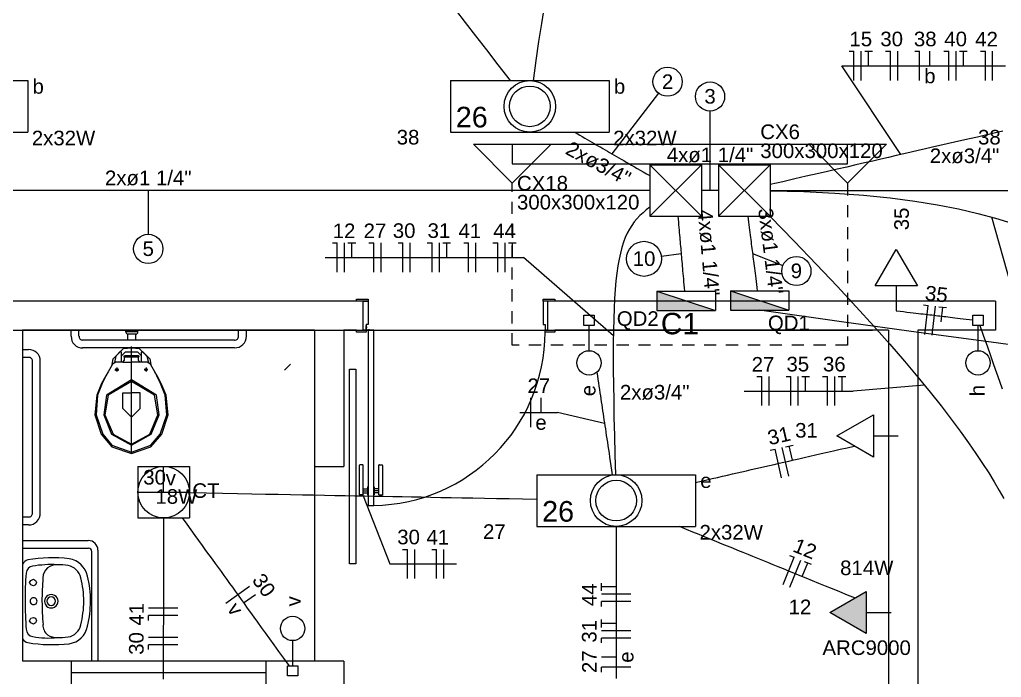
# Model space of a CAD drawing. Header units: millimetres. Extents: x -182 to 147, y -1396 to 58.
# Drawn here: x -140.09 to -130, y 35.16 to 41.92 of the extents above; entities that cross this region are included whole.
import ezdxf

# ---------------------------------------------------------------- set-up
doc = ezdxf.new("R2010")
doc.units = ezdxf.units.MM
doc.header["$LTSCALE"] = 10
doc.header["$MEASUREMENT"] = 0
doc.linetypes.add('Dashed2', pattern=[0.375, 0.25, -0.125])
doc.linetypes.add('DOT2', pattern=[3.175, 0, -3.175])
for name, color, linetype in [('Arquitetura', 8, 'Continuous'), ('DI-Cortes', 1, 'DOT2'), ('EL-Condutos', 4, 'Continuous'), ('EL-Fios (Fase 1)', 7, 'Continuous'), ('EL-Fios (Fase 2)', 7, 'Continuous'), ('EL-Fios (Fase 3)', 7, 'Continuous'), ('EL-Fios (Neutro)', 170, 'Continuous'), ('EL-Fios (Retorno)', 10, 'Continuous'), ('EL-Fios (Terra)', 90, 'Continuous'), ('EL-Textos conduto', 7, 'Continuous'), ('EL-Textos fios', 7, 'Continuous'), ('P-SIMBOL', 170, 'Continuous'), ('Textos', 7, 'Continuous')]:
    doc.layers.add(name, color=color, linetype=linetype)
doc.styles.add('Arial', font='arial.ttf')

msp = doc.modelspace()

# ---------------------------------------------------------------- hatches: boundary and pattern name
at = {"layer": 'Arquitetura', "linetype": 'Continuous'}
h = msp.add_hatch(dxfattribs=at)
h.set_pattern_fill('ANSI31', color=256, style=0)
h.set_pattern_definition([(45, (-180.86528, 17.44875), (-0.08838835, 0.08838835), [])])
h.paths.add_polyline_path([(-137.289, 38.3399), (-137.289, 38.3439), (-137.289, 38.3479), (-137.29, 38.3519), (-137.292, 38.3559), (-137.293, 38.3589), (-137.295, 38.3629), (-137.297, 38.3659), (-137.299, 38.3689), (-137.302, 38.3719), (-137.305, 38.3749), (-137.308, 38.3779), (-137.312, 38.3799), (-137.315, 38.3809), (-137.318, 38.3829), (-137.322, 38.3839), (-137.326, 38.3849), (-137.33, 38.3859), (-137.334, 38.3859), (-137.338, 38.3859), (-137.342, 38.3849), (-137.346, 38.3839), (-137.35, 38.3829), (-137.354, 38.3809), (-137.357, 38.3799), (-137.36, 38.3779), (-137.363, 38.3749), (-137.366, 38.3719), (-137.369, 38.3689), (-137.372, 38.3659), (-137.374, 38.3629), (-137.376, 38.3589), (-137.377, 38.3559), (-137.379, 38.3519), (-137.379, 38.3479), (-137.38, 38.3439), (-137.38, 38.3399), (-137.38, 38.3399), (-137.38, 38.3359), (-137.379, 38.3319), (-137.379, 38.3279), (-137.377, 38.3249), (-137.376, 38.3209), (-137.374, 38.3169), (-137.372, 38.3139), (-137.369, 38.3109), (-137.366, 38.3079), (-137.363, 38.3049), (-137.36, 38.3029), (-137.357, 38.3009), (-137.354, 38.2989), (-137.35, 38.2969), (-137.346, 38.2959), (-137.342, 38.2949), (-137.338, 38.2949), (-137.334, 38.2949), (-137.33, 38.2949), (-137.326, 38.2949), (-137.322, 38.2959), (-137.318, 38.2969), (-137.315, 38.2989), (-137.312, 38.3009), (-137.308, 38.3029), (-137.305, 38.3049), (-137.302, 38.3079), (-137.299, 38.3109), (-137.297, 38.3139), (-137.295, 38.3169), (-137.293, 38.3209), (-137.292, 38.3249), (-137.29, 38.3279), (-137.289, 38.3319), (-137.289, 38.3359), (-137.289, 38.3399), (-137.289, 38.3399)])
at = {"layer": 'P-SIMBOL', "linetype": 'Continuous'}
for points in [[(-133.5443, 39.127), (-133.5443, 38.9273), (-132.9424, 38.9273)], [(-132.7883, 39.1307), (-132.7883, 38.9309), (-132.1865, 38.9309)], [(-131.3917, 36.0419), (-131.7668, 35.8254), (-131.3918, 35.6089)]]:
    msp.add_hatch(color=256, dxfattribs=at).paths.add_polyline_path(points)

# ---------------------------------------------------------------- linework, layer by layer
at = {"layer": 'Arquitetura', "linetype": 'Continuous'}
for p, q in [((-136.632, 39.0259), (-143.463, 39.0259)), ((-136.512, 39.0259), (-136.563, 39.0259)), ((-134.663, 39.0259), (-134.713, 39.0259)), ((-130.063, 39.0259), (-134.592, 39.0259)), ((-130.063, 39.0259), (-130.063, 38.7259)), ((-140.063, 38.7259), (-140.063, 35.3269)), ((-137.063, 38.7259), (-140.063, 38.7259)), ((-137.063, 38.7259), (-137.063, 37.3269)), ((-136.762, 38.7259), (-136.762, 37.3269)), ((-136.632, 38.7259), (-136.762, 38.7259)), ((-136.453, 38.7259), (-136.563, 38.7259)), ((-134.663, 38.7259), (-134.692, 38.7259)), ((-131.163, 38.7259), (-134.592, 38.7259)), ((-131.163, 38.7259), (-131.163, 31.7259)), ((-130.862, 38.7259), (-130.862, 27.5259)), ((-130.063, 38.7259), (-130.862, 38.7259)), ((-137.063, 37.3269), (-136.762, 37.3269)), ((-136.762, 35.3269), (-140.063, 35.3269)), ((-136.762, 35.3269), (-136.762, 31.7259)), ((-137.563, 35.2059), (-139.563, 35.2059))]:
    msp.add_line(p, q, dxfattribs=at)
at = {"layer": 'Arquitetura'}
for p, q in [((-136.529, 38.7589), (-136.529, 38.7539)), ((-140.515, 38.7259), (-131.329, 38.7259)), ((-139.563, 38.6649), (-139.563, 38.7259)), ((-139.483, 38.6649), (-139.483, 38.7259)), ((-139.002, 38.7049), (-139.002, 38.7259)), ((-138.878, 38.7099), (-139.002, 38.7099)), ((-138.98, 38.6249), (-138.98, 38.6839)), ((-138.9, 38.6839), (-138.98, 38.6839)), ((-138.9, 38.6249), (-138.9, 38.6839)), ((-138.878, 38.7099), (-138.878, 38.7259)), ((-137.842, 38.6649), (-137.842, 38.7259)), ((-137.762, 38.6649), (-137.762, 38.7259)), ((-136.5, 38.7289), (-136.505, 38.7289)), ((-137.885, 38.6249), (-139.447, 38.6249)), ((-137.885, 38.5449), (-139.447, 38.5449)), ((-138.943, 37.4579), (-138.943, 38.5579)), ((-140.001, 38.5259), (-140.063, 38.5259)), ((-140.001, 38.4459), (-140.063, 38.4459)), ((-139.961, 36.8489), (-139.961, 38.4109)), ((-139.881, 36.8489), (-139.881, 38.4109)), ((-139.094, 38.3419), (-139.094, 38.3019)), ((-138.794, 38.3419), (-138.794, 38.3019)), ((-139.113, 38.3199), (-139.074, 38.3199)), ((-138.774, 38.3199), (-138.814, 38.3199)), ((-137.063, 37.3269), (-137.063, 35.3269)), ((-140.001, 36.8059), (-140.063, 36.8059)), ((-140.001, 36.7259), (-140.063, 36.7259)), ((-140.063, 36.5659), (-139.388, 36.5659)), ((-140.063, 36.4859), (-139.385, 36.4859)), ((-140.063, 36.3209), (-140.063, 35.9409)), ((-139.99, 36.1349), (-139.978, 36.1559)), ((-139.978, 36.1099), (-139.99, 36.1349)), ((-139.978, 36.1559), (-139.952, 36.1689)), ((-139.952, 36.1689), (-139.931, 36.1559)), ((-139.931, 36.1559), (-139.919, 36.1349)), ((-139.919, 36.1349), (-139.931, 36.1099)), ((-140.063, 36.0669), (-140.063, 35.6909)), ((-139.952, 36.1009), (-139.978, 36.1099)), ((-139.931, 36.1099), (-139.952, 36.1009)), ((-140.063, 35.9409), (-140.063, 35.5549)), ((-139.99, 35.7419), (-139.978, 35.7669)), ((-139.978, 35.7199), (-139.99, 35.7419)), ((-139.978, 35.7669), (-139.952, 35.7749)), ((-139.952, 35.7079), (-139.978, 35.7199)), ((-139.952, 35.7749), (-139.931, 35.7669)), ((-139.931, 35.7199), (-139.952, 35.7079)), ((-139.931, 35.7669), (-139.919, 35.7419)), ((-139.919, 35.7419), (-139.931, 35.7199)), ((-139.563, 35.3269), (-139.563, 35.0259)), ((-137.563, 35.3269), (-137.563, 35.0259))]:
    msp.add_line(p, q, dxfattribs=at)
at = {"layer": 'Arquitetura', "color": 2}
for p, q in [((-136.512, 38.7259), (-136.512, 36.9259)), ((-136.453, 38.7259), (-136.512, 38.7259)), ((-136.453, 36.9259), (-136.453, 38.7259)), ((-136.512, 36.9259), (-136.453, 36.9259))]:
    msp.add_line(p, q, dxfattribs=at)
at = {"layer": 'Arquitetura', "color": 3, "linetype": 'Continuous'}
for p, q in [((-136.603, 37.3369), (-136.603, 37.0339)), ((-136.569, 37.3429), (-136.597, 37.3429)), ((-136.563, 37.0339), (-136.563, 37.3369)), ((-136.402, 37.0339), (-136.402, 37.3369)), ((-136.396, 37.3429), (-136.367, 37.3429)), ((-136.362, 37.3369), (-136.362, 37.0339)), ((-136.517, 37.1159), (-136.517, 37.0359)), ((-136.448, 37.1159), (-136.448, 37.0359))]:
    msp.add_line(p, q, dxfattribs=at)
at = {"layer": 'Arquitetura', "color": 3}
for p, q in [((-136.563, 37.0339), (-136.603, 37.0339)), ((-136.563, 37.0959), (-136.517, 37.0959)), ((-136.563, 37.0769), (-136.517, 37.0769)), ((-136.563, 37.0559), (-136.517, 37.0559)), ((-136.517, 37.1159), (-136.512, 37.1159)), ((-136.517, 37.0359), (-136.512, 37.0359)), ((-136.448, 37.1159), (-136.453, 37.1159)), ((-136.448, 37.0359), (-136.453, 37.0359)), ((-136.402, 37.0959), (-136.448, 37.0959)), ((-136.402, 37.0769), (-136.448, 37.0769)), ((-136.402, 37.0559), (-136.448, 37.0559)), ((-136.402, 37.0339), (-136.362, 37.0339))]:
    msp.add_line(p, q, dxfattribs=at)
at = {"layer": 'Arquitetura', "color": 7}
for p, q in [((-139.352, 35.3269), (-139.352, 36.4519)), ((-139.288, 36.4659), (-139.288, 35.3269))]:
    msp.add_line(p, q, dxfattribs=at)
at = {"layer": 'Arquitetura', "color": 3}
for points in [[(-136.512, 39.0259), (-136.563, 39.0259), (-136.632, 39.0259), (-136.632, 39.0459), (-136.512, 39.0459), (-136.512, 39.0259)], [(-134.592, 39.0259), (-134.713, 39.0259), (-134.713, 39.0459), (-134.592, 39.0459), (-134.592, 39.0259)], [(-136.532, 38.7059), (-136.632, 38.7059), (-136.632, 38.7259), (-136.532, 38.7259), (-136.532, 38.7059)], [(-134.592, 38.7059), (-134.692, 38.7059), (-134.692, 38.7259), (-134.592, 38.7259), (-134.592, 38.7059)]]:
    msp.add_lwpolyline(points, close=True, dxfattribs=at)
at = {"layer": 'Arquitetura', "color": 2}
for points in [[(-136.512, 38.7859), (-136.532, 38.7859), (-136.532, 38.7259), (-136.563, 38.7259), (-136.563, 39.0259), (-136.512, 39.0259), (-136.512, 38.7859)], [(-134.713, 38.7859), (-134.692, 38.7859), (-134.692, 38.7259), (-134.663, 38.7259), (-134.663, 39.0259), (-134.713, 39.0259), (-134.713, 38.7859)]]:
    msp.add_lwpolyline(points, close=True, dxfattribs=at)
at = {"layer": 'Arquitetura', "color": 1}
for points in [[(-136.53, 38.7349), (-136.532, 38.7309), (-136.532, 38.7309), (-136.532, 38.7359), (-136.532, 38.7759), (-136.53, 38.7759), (-136.53, 38.7349)], [(-136.524, 38.7279), (-136.527, 38.7259), (-136.527, 38.7259), (-136.523, 38.7259), (-136.483, 38.7259), (-136.483, 38.7279), (-136.524, 38.7279)]]:
    msp.add_lwpolyline(points, dxfattribs=at)
at = {"layer": 'Arquitetura'}
for points in [[(-136.528, 38.7609), (-136.529, 38.7589), (-136.53, 38.7589)], [(-136.528, 38.7509), (-136.529, 38.7539), (-136.53, 38.7539)], [(-136.528, 38.7569), (-136.527, 38.7569), (-136.527, 38.7609), (-136.528, 38.7609), (-136.528, 38.7509), (-136.527, 38.7509), (-136.527, 38.7559), (-136.528, 38.7559)], [(-136.502, 38.7309), (-136.502, 38.7309), (-136.498, 38.7309), (-136.498, 38.7309), (-136.507, 38.7309), (-136.507, 38.7309), (-136.503, 38.7309), (-136.503, 38.7309)], [(-136.507, 38.7309), (-136.505, 38.7289), (-136.505, 38.7279)], [(-136.498, 38.7309), (-136.5, 38.7289), (-136.5, 38.7279)], [(-139.143, 38.3729), (-139.142, 38.3739), (-139.142, 38.3739), (-139.133, 38.4319), (-139.024, 38.5379), (-139.024, 38.5379), (-138.943, 38.5459), (-138.943, 38.5459), (-138.863, 38.5379), (-138.863, 38.5379), (-138.754, 38.4319), (-138.754, 38.4319), (-138.745, 38.3739), (-138.745, 38.3729), (-138.745, 38.3729)], [(-139.046, 38.3979), (-139.046, 38.4629), (-139.046, 38.4999), (-139.058, 38.5069), (-139.058, 38.5069), (-139.104, 38.4579), (-139.104, 38.4579), (-139.119, 38.3959), (-139.119, 38.3959)], [(-139.046, 38.4629), (-139.005, 38.5039), (-139.005, 38.5039), (-138.943, 38.5039), (-138.881, 38.5039), (-138.841, 38.4629), (-138.841, 38.4629)], [(-139.034, 38.3989), (-139.014, 38.4179), (-139.014, 38.4179), (-139.014, 38.4439), (-139.019, 38.4549), (-139.019, 38.4549), (-139.014, 38.4679), (-139.014, 38.4679), (-138.943, 38.4679), (-138.874, 38.4679), (-138.868, 38.4549), (-138.868, 38.4549), (-138.874, 38.4439), (-138.874, 38.4439), (-138.874, 38.4179), (-138.854, 38.3989), (-138.854, 38.3989)], [(-139.014, 38.4519), (-138.943, 38.4519), (-138.874, 38.4519)], [(-138.841, 38.3979), (-138.841, 38.4629), (-138.841, 38.4999), (-138.83, 38.5069), (-138.83, 38.5069), (-138.784, 38.4579), (-138.784, 38.4579), (-138.768, 38.3959), (-138.768, 38.3959)], [(-139.034, 38.3989), (-139.105, 38.3989), (-139.139, 38.3779), (-139.139, 38.3779), (-139.143, 38.3729), (-139.143, 38.3719), (-139.143, 38.3719), (-139.184, 38.2979), (-139.208, 38.2579), (-139.208, 38.2579), (-139.25, 38.1779), (-139.25, 38.1779), (-139.299, 38.0579), (-139.299, 38.0579), (-139.319, 37.8579), (-139.319, 37.8579), (-139.255, 37.6579), (-139.255, 37.6579), (-139.144, 37.5269), (-139.144, 37.5269), (-138.943, 37.4579), (-138.943, 37.4579), (-138.744, 37.5269), (-138.744, 37.5269), (-138.632, 37.6579), (-138.632, 37.6579), (-138.567, 37.8579), (-138.567, 37.8579), (-138.588, 38.0579), (-138.588, 38.0579), (-138.638, 38.1779), (-138.638, 38.1779), (-138.68, 38.2579), (-138.68, 38.2579), (-138.704, 38.2979), (-138.704, 38.2979), (-138.744, 38.3719), (-138.745, 38.3729), (-138.745, 38.3729), (-138.748, 38.3779), (-138.783, 38.3989), (-138.783, 38.3989), (-138.854, 38.3989)], [(-139.034, 38.3989), (-138.944, 38.3989)], [(-138.854, 38.3989), (-138.943, 38.3989)], [(-139.184, 38.2979), (-139.206, 38.2579), (-139.244, 38.1779), (-139.244, 38.1779), (-139.291, 38.0579), (-139.291, 38.0579), (-139.307, 37.8579), (-139.307, 37.8579), (-139.238, 37.6579), (-139.238, 37.6579), (-139.144, 37.5449), (-139.144, 37.5449), (-138.943, 37.4719), (-138.943, 37.4719), (-138.744, 37.5449), (-138.744, 37.5449), (-138.649, 37.6579), (-138.649, 37.6579), (-138.581, 37.8579), (-138.581, 37.8579), (-138.597, 38.0579), (-138.597, 38.0579), (-138.644, 38.1779), (-138.644, 38.1779), (-138.682, 38.2579), (-138.682, 38.2579), (-138.704, 38.2979)], [(-136.703, 38.3269), (-136.636, 38.3269), (-136.636, 36.3269), (-136.703, 36.3269), (-136.703, 38.3269)], [(-138.688, 38.0579), (-138.943, 38.2149), (-138.943, 38.2149), (-139.2, 38.0579), (-139.2, 38.0579), (-139.229, 37.8579), (-139.229, 37.8579), (-139.148, 37.6579), (-139.148, 37.6579), (-138.943, 37.5449), (-138.943, 37.5449), (-138.74, 37.6579), (-138.74, 37.6579), (-138.659, 37.8579), (-138.659, 37.8579), (-138.688, 38.0579), (-138.688, 38.0579)], [(-138.706, 38.0579), (-138.943, 38.1979), (-138.943, 38.1979), (-139.182, 38.0579), (-139.182, 38.0579), (-139.216, 37.8579), (-139.216, 37.8579), (-139.133, 37.6579), (-139.133, 37.6579), (-138.943, 37.5539), (-138.943, 37.5539), (-138.754, 37.6579), (-138.754, 37.6579), (-138.671, 37.8579), (-138.671, 37.8579), (-138.706, 38.0579), (-138.706, 38.0579)], [(-138.943, 37.8339), (-139.034, 37.9219), (-139.034, 37.9219), (-139.034, 38.0819), (-138.943, 38.0819)], [(-138.943, 37.8339), (-138.854, 37.9219), (-138.854, 37.9219), (-138.854, 38.0819), (-138.943, 38.0819)]]:
    msp.add_lwpolyline(points, dxfattribs=at)
at = {"layer": 'Arquitetura', "color": 1}
msp.add_circle((-136.527, 38.7309), 0.005, dxfattribs=at)
at = {"layer": 'Arquitetura'}
for centre in [(-139.094, 38.3199), (-138.794, 38.3199)]:
    msp.add_circle(centre, 0.013, dxfattribs=at)
for centre, radius, start, end in [((-139.447, 38.6599), 0.1158, 177.619, 270.986), ((-139.446, 38.6609), 0.0361, 173.536, 269.508), ((-138.974, 38.7109), 0.0272, 186.966, 257.581), ((-138.905, 38.7109), 0.0276, 280.936, 356.444), ((-137.883, 38.6649), 0.0403, 267.114, 359.949), ((-137.882, 38.6649), 0.1199, 268.866, 0.13399), ((-136.477, 38.7109), 1.7842, 270.777, 359.871), ((-139.997, 38.4099), 0.0361, 0.49198, 96.4638), ((-139.996, 38.4109), 0.1158, 359.014, 92.3815), ((-140.001, 36.8459), 0.1199, 269.866, 1.1338), ((-140.001, 36.8469), 0.0403, 270.051, 2.88624), ((-139.388, 36.4659), 0.1, 0, 90), ((-139.973, 36.2699), 0.1044, 110.542, 148.93), ((-139.756, 34.8809), 1.5077, 83.4134, 99.6929), ((-139.624, 36.1479), 0.2349, 12.514, 79.9443), ((-136.606, 35.9549), 3.4312, 175.375, 180.21), ((-139.949, 36.2259), 0.0769, 98.7558, 175.613), ((-139.764, 35.0909), 1.2273, 87.3231, 99.2415), ((-139.72, 36.1819), 0.1334, 130.344, 179.449), ((-139.715, 36.1739), 0.1432, 86.6025, 129.6), ((-139.687, 35.6949), 0.6219, 81.3221, 91.8265), ((-139.63, 36.1449), 0.1693, 12.9461, 77.2809), ((-136.914, 35.9359), 2.9495, 175.19, 179.939), ((-140.585, 35.9129), 1.1531, 1.35244, 13.5038), ((-140.312, 35.9639), 0.947, 358.698, 14.4219), ((-136.279, 35.9419), 3.7579, 180, 184.414), ((-139.95, 35.9429), 0.036, 120.019, 180.037), ((-139.95, 35.9419), 0.036, 180, 240.04), ((-139.95, 35.9419), 0.036, 60.0128, 119.987), ((-139.95, 35.9419), 0.036, 0, 60.0398), ((-139.95, 35.9419), 0.036, 300.019, 0.03665), ((-137.158, 35.9419), 2.7052, 180.021, 185.095), ((-139.768, 35.9419), 0.0698, 119.997, 179.999), ((-139.768, 35.9419), 0.0698, 180, 239.993), ((-139.768, 35.9419), 0.0444, 90, 180), ((-139.768, 35.9419), 0.0444, 180.01, 270), ((-139.768, 35.9419), 0.0698, 60.0032, 119.997), ((-139.768, 35.9419), 0.0444, 0, 90), ((-139.768, 35.9419), 0.0444, 270, 0), ((-139.768, 35.9419), 0.0698, 0, 59.9929), ((-139.768, 35.9429), 0.0698, 299.997, 359.999), ((-140.577, 35.9669), 1.1449, 346.458, 358.697), ((-140.314, 35.9209), 0.9482, 345.637, 1.34148), ((-139.95, 35.9429), 0.036, 240.013, 299.987), ((-139.768, 35.9429), 0.0698, 240.003, 299.997), ((-139.945, 35.6579), 0.0803, 183.114, 260.393), ((-139.727, 35.6949), 0.1262, 176.773, 230.755), ((-139.618, 35.7299), 0.1567, 278.419, 348.384), ((-139.613, 35.7249), 0.2214, 277.72, 349.592), ((-139.994, 35.5929), 0.0772, 207.867, 258.569), ((-139.755, 37.0019), 1.5061, 260.279, 276.577), ((-139.799, 36.4649), 0.9009, 259.782, 275.797), ((-139.716, 35.7249), 0.1563, 234.652, 272.839), ((-139.686, 36.2059), 0.6378, 267.995, 278.17)]:
    msp.add_arc(centre, radius, start, end, dxfattribs=at)
at = {"layer": 'Arquitetura', "color": 3, "linetype": 'Continuous'}
for centre, start, end in [((-136.596, 37.3369), 99.4623, 180), ((-136.568, 37.3369), 0, 99.4623), ((-136.397, 37.3369), 80.5377, 180), ((-136.369, 37.3369), 0, 80.5377)]:
    msp.add_arc(centre, 0.006, start, end, dxfattribs=at)
at = {"layer": 'Arquitetura', "color": 7}
msp.add_arc((-139.386, 36.4519), 0.0344, 0.91139, 88.211, dxfattribs=at)
at = {"layer": 'DI-Cortes', "linetype": 'Continuous'}
for p, q in [((-135.4298, 40.6358), (-131.1834, 40.6358)), ((-135.4298, 40.6358), (-135.0298, 40.2358)), ((-135.0298, 40.2358), (-134.6298, 40.6358)), ((-135.0298, 40.6358), (-135.0298, 40.4358)), ((-131.5834, 40.2358), (-131.9834, 40.6358)), ((-131.1834, 40.6358), (-131.5834, 40.2358)), ((-131.5834, 40.4358), (-131.5834, 40.6358)), ((-135.0298, 40.4358), (-131.5834, 40.4358))]:
    msp.add_line(p, q, dxfattribs=at)
at = {"layer": 'DI-Cortes', "linetype": 'Dashed2', "ltscale": 0.05}
for p, q in [((-135.0298, 38.5712), (-135.0298, 40.2358)), ((-131.5834, 40.2358), (-131.5834, 38.5712)), ((-131.5834, 38.5712), (-135.0298, 38.5712))]:
    msp.add_line(p, q, dxfattribs=at)
at = {"layer": 'DI-Cortes', "linetype": 'DOT2', "ltscale": 0.05}
msp.add_line((-131.5834, 40.2358), (-131.5834, 38.5712), dxfattribs=at)
at = {"layer": 'EL-Condutos', "linetype": 'Continuous'}
for points in [[(-135.6122, 42.0181), (-135.5128, 41.8888), (-135.4077, 41.752), (-135.2964, 41.6071), (-135.1783, 41.4535), (-135.053, 41.2903)], [(-134.7013, 42.0506), (-134.7309, 41.8773), (-134.7598, 41.6931), (-134.7882, 41.4973), (-134.8163, 41.2892)], [(-129.9872, 40.7707), (-130.0776, 40.75), (-130.1646, 40.7301), (-130.2485, 40.7108), (-130.3297, 40.6922), (-130.4087, 40.6741), (-130.4858, 40.6564), (-130.5614, 40.6391), (-130.636, 40.622), (-130.7099, 40.605), (-130.7835, 40.5881), (-130.8573, 40.5712), (-130.9316, 40.5542), (-131.0068, 40.537), (-131.0833, 40.5194), (-131.1616, 40.5015), (-131.242, 40.483), (-131.3249, 40.464), (-131.4108, 40.4443), (-131.4999, 40.4239), (-131.5928, 40.4026), (-131.6899, 40.3804), (-131.7914, 40.3571), (-131.8979, 40.3327), (-132.0096, 40.307), (-132.1271, 40.2801), (-132.2507, 40.2518), (-132.3809, 40.2219)], [(-134.3907, 40.7611), (-134.3632, 40.7453), (-134.3365, 40.7299), (-134.3106, 40.7149), (-134.2853, 40.7004), (-134.2605, 40.6861), (-134.2363, 40.6722), (-134.2126, 40.6585), (-134.1892, 40.645), (-134.166, 40.6316), (-134.1431, 40.6184), (-134.1204, 40.6053), (-134.0977, 40.5922), (-134.0749, 40.5791), (-134.0521, 40.566), (-134.0292, 40.5527), (-134.006, 40.5394), (-133.9825, 40.5258), (-133.9587, 40.5121), (-133.9344, 40.4981), (-133.9095, 40.4838), (-133.8841, 40.4691), (-133.858, 40.454), (-133.8311, 40.4385), (-133.8034, 40.4226), (-133.7749, 40.4061), (-133.7453, 40.3891), (-133.7147, 40.3714), (-133.683, 40.3532), (-133.6501, 40.3342), (-133.6159, 40.3145)], [(-133.6129, 40.1615), (-133.8493, 40.1615), (-134.0892, 40.1615), (-134.333, 40.1615), (-134.5811, 40.1615), (-134.834, 40.1615), (-135.0921, 40.1615), (-135.3558, 40.1615), (-135.6256, 40.1615), (-135.9017, 40.1615), (-136.1848, 40.1615), (-136.4751, 40.1615), (-136.7732, 40.1615), (-137.0794, 40.1615), (-137.3941, 40.1615), (-137.7179, 40.1615), (-138.051, 40.1615), (-138.394, 40.1615), (-138.7472, 40.1615), (-139.1111, 40.1615), (-139.486, 40.1615), (-139.8725, 40.1615), (-140.271, 40.1615)], [(-132.9086, 40.1615), (-132.9134, 40.1615), (-132.9182, 40.1615), (-132.9232, 40.1615), (-132.9282, 40.1615), (-132.9333, 40.1615), (-132.9384, 40.1615), (-132.9437, 40.1615), (-132.949, 40.1615), (-132.9544, 40.1615), (-132.9598, 40.1615), (-132.9654, 40.1615), (-132.971, 40.1615), (-132.9767, 40.1615), (-132.9825, 40.1615), (-132.9883, 40.1615), (-132.9943, 40.1615), (-133.0003, 40.1615), (-133.0064, 40.1615), (-133.0126, 40.1615), (-133.0189, 40.1615), (-133.0252, 40.1615), (-133.0316, 40.1615), (-133.0382, 40.1615), (-133.0448, 40.1615), (-133.0515, 40.1615), (-133.0583, 40.1615), (-133.0651, 40.1615), (-133.0721, 40.1615), (-133.0791, 40.1615), (-133.0862, 40.1615)], [(-132.378, 40.1596), (-132.035, 40.1506), (-131.7159, 40.135), (-131.4199, 40.113), (-131.1456, 40.0854), (-130.892, 40.0524), (-130.658, 40.0146), (-130.4425, 39.9725), (-130.2444, 39.9266), (-130.0625, 39.8774), (-129.8958, 39.8252)], [(-132.3775, 40.1615), (-131.8869, 40.1615), (-131.4267, 40.1615), (-130.9947, 40.1615), (-130.5888, 40.1615), (-130.2069, 40.1615), (-129.8466, 40.1615)], [(-133.616, 39.9897), (-133.6522, 39.9618), (-133.6862, 39.9332), (-133.7181, 39.9034), (-133.748, 39.872), (-133.7758, 39.8386), (-133.8017, 39.8029), (-133.8256, 39.7645), (-133.8477, 39.723), (-133.868, 39.678), (-133.8866, 39.629), (-133.9034, 39.5759), (-133.9186, 39.518), (-133.9322, 39.4552), (-133.9443, 39.3869), (-133.9548, 39.3127), (-133.964, 39.2324), (-133.9717, 39.1455), (-133.9781, 39.0516), (-133.9832, 38.9504), (-133.9871, 38.8414), (-133.9899, 38.7243), (-133.9914, 38.5986), (-133.992, 38.4641), (-133.9915, 38.3202), (-133.99, 38.1667), (-133.9876, 38.0031), (-133.9844, 37.8291), (-133.9803, 37.6442), (-133.9755, 37.4482), (-133.97, 37.2405)], [(-133.3276, 39.8972), (-133.325, 39.8662), (-133.3224, 39.8366), (-133.3199, 39.8081), (-133.3175, 39.7807), (-133.3152, 39.7543), (-133.313, 39.7288), (-133.3109, 39.704), (-133.3088, 39.68), (-133.3067, 39.6565), (-133.3047, 39.6336), (-133.3028, 39.611), (-133.3008, 39.5888), (-133.2989, 39.5667), (-133.297, 39.5447), (-133.2951, 39.5228), (-133.2932, 39.5007), (-133.2913, 39.4785), (-133.2893, 39.4559), (-133.2873, 39.433), (-133.2853, 39.4096), (-133.2832, 39.3855), (-133.281, 39.3608), (-133.2788, 39.3353), (-133.2765, 39.309), (-133.2741, 39.2816), (-133.2717, 39.2531), (-133.2691, 39.2235), (-133.2664, 39.1926), (-133.2636, 39.1603), (-133.2607, 39.1265)], [(-132.6099, 39.8969), (-132.6059, 39.866), (-132.6021, 39.8364), (-132.5984, 39.8079), (-132.5949, 39.7805), (-132.5915, 39.7542), (-132.5882, 39.7287), (-132.585, 39.704), (-132.5819, 39.68), (-132.5789, 39.6566), (-132.576, 39.6337), (-132.5731, 39.6112), (-132.5702, 39.589), (-132.5674, 39.567), (-132.5646, 39.5452), (-132.5619, 39.5233), (-132.5591, 39.5014), (-132.5563, 39.4793), (-132.5534, 39.4569), (-132.5505, 39.4341), (-132.5476, 39.4108), (-132.5446, 39.387), (-132.5415, 39.3625), (-132.5383, 39.3372), (-132.535, 39.311), (-132.5316, 39.2839), (-132.5281, 39.2557), (-132.5244, 39.2264), (-132.5206, 39.1958), (-132.5166, 39.1638), (-132.5124, 39.1304)], [(-132.3782, 39.8936), (-132.1311, 39.6407), (-131.9021, 39.4024), (-131.6904, 39.178), (-131.4951, 38.967), (-131.3155, 38.7687), (-131.1506, 38.5826), (-130.9997, 38.4081), (-130.862, 38.2445), (-130.7365, 38.0913), (-130.6226, 37.9479), (-130.5192, 37.8137), (-130.4257, 37.688), (-130.3412, 37.5704), (-130.2649, 37.4601), (-130.1959, 37.3567), (-130.1334, 37.2594), (-130.0766, 37.1678), (-130.0247, 37.0812), (-129.9767, 36.999)], [(-124.48, 37.921), (-124.944, 37.9647), (-125.4211, 38.0131), (-125.9147, 38.0666), (-126.428, 38.1253), (-126.9644, 38.1896), (-127.5273, 38.2595), (-128.1199, 38.3355), (-128.7456, 38.4177), (-129.4078, 38.5064), (-130.1097, 38.6018), (-130.8547, 38.7042), (-131.6462, 38.8138), (-132.4874, 38.9309)], [(-131.0827, 38.9259), (-131.0438, 38.9213), (-131.0074, 38.917), (-130.9731, 38.9129), (-130.941, 38.9091), (-130.9107, 38.9055), (-130.8822, 38.9021), (-130.8552, 38.8988), (-130.8297, 38.8958), (-130.8054, 38.8929), (-130.7822, 38.8902), (-130.76, 38.8875), (-130.7385, 38.8849), (-130.7176, 38.8825), (-130.6972, 38.88), (-130.677, 38.8776), (-130.6569, 38.8752), (-130.6368, 38.8728), (-130.6165, 38.8704), (-130.5958, 38.8679), (-130.5745, 38.8654), (-130.5526, 38.8628), (-130.5298, 38.8601), (-130.506, 38.8572), (-130.481, 38.8543), (-130.4546, 38.8511), (-130.4267, 38.8478), (-130.3972, 38.8443), (-130.3658, 38.8405), (-130.3324, 38.8366), (-130.2968, 38.8323)], [(-130.2246, 38.7734), (-130.1864, 38.666), (-130.1502, 38.564), (-130.1157, 38.4671), (-130.083, 38.3751), (-130.0519, 38.2875), (-130.0223, 38.2041), (-129.994, 38.1246)], [(-134.1606, 38.2942), (-134.1549, 38.2564), (-134.1494, 38.2198), (-134.1441, 38.1844), (-134.1389, 38.1501), (-134.1339, 38.1166), (-134.129, 38.084), (-134.1242, 38.052), (-134.1195, 38.0206), (-134.1148, 37.9897), (-134.1102, 37.9591), (-134.1057, 37.9287), (-134.1011, 37.8984), (-134.0966, 37.8681), (-134.092, 37.8377), (-134.0874, 37.807), (-134.0827, 37.776), (-134.078, 37.7445), (-134.0732, 37.7124), (-134.0682, 37.6797), (-134.0632, 37.6461), (-134.058, 37.6115), (-134.0527, 37.576), (-134.0471, 37.5392), (-134.0414, 37.5012), (-134.0355, 37.4618), (-134.0294, 37.4209), (-134.023, 37.3784), (-134.0163, 37.3341), (-134.0094, 37.288), (-134.0022, 37.2399)], [(-133.1476, 37.1623), (-133.0881, 37.176), (-133.0307, 37.1891), (-132.975, 37.2019), (-132.921, 37.2142), (-132.8685, 37.2263), (-132.8173, 37.238), (-132.7672, 37.2495), (-132.718, 37.2607), (-132.6696, 37.2718), (-132.6218, 37.2828), (-132.5744, 37.2936), (-132.5272, 37.3044), (-132.48, 37.3152), (-132.4328, 37.326), (-132.3852, 37.3369), (-132.3372, 37.3479), (-132.2885, 37.3591), (-132.239, 37.3704), (-132.1885, 37.382), (-132.1368, 37.3938), (-132.0837, 37.406), (-132.0291, 37.4185), (-131.9728, 37.4314), (-131.9146, 37.4447), (-131.8543, 37.4585), (-131.7918, 37.4728), (-131.7269, 37.4877), (-131.6593, 37.5032), (-131.589, 37.5193), (-131.5157, 37.536)], [(-138.3445, 37.0573), (-138.1718, 37.054), (-138.0083, 37.051), (-137.8534, 37.0481), (-137.7064, 37.0454), (-137.5669, 37.0428), (-137.4342, 37.0403), (-137.3077, 37.0379), (-137.1869, 37.0357), (-137.0712, 37.0335), (-136.96, 37.0315), (-136.8526, 37.0295), (-136.7486, 37.0275), (-136.6474, 37.0257), (-136.5483, 37.0238), (-136.4507, 37.022), (-136.3542, 37.0202), (-136.2581, 37.0184), (-136.1617, 37.0166), (-136.0647, 37.0148), (-135.9662, 37.013), (-135.8659, 37.0111), (-135.763, 37.0092), (-135.657, 37.0072), (-135.5474, 37.0052), (-135.4335, 37.0031), (-135.3147, 37.0009), (-135.1905, 36.9986), (-135.0603, 36.9961), (-134.9235, 36.9936), (-134.7795, 36.9909)], [(-138.6133, 36.7998), (-138.6137, 36.6545), (-138.614, 36.5176), (-138.6143, 36.3884), (-138.6146, 36.2664), (-138.6149, 36.1509), (-138.6152, 36.0413), (-138.6154, 35.9371), (-138.6157, 35.8377), (-138.6159, 35.7424), (-138.6161, 35.6507), (-138.6164, 35.562), (-138.6166, 35.4756), (-138.6168, 35.3911), (-138.617, 35.3077), (-138.6172, 35.225), (-138.6174, 35.1423)], [(-138.4217, 36.7977), (-138.3761, 36.7346), (-138.333, 36.6749), (-138.2922, 36.6184), (-138.2534, 36.5647), (-138.2165, 36.5135), (-138.1813, 36.4647), (-138.1475, 36.418), (-138.115, 36.373), (-138.0836, 36.3295), (-138.0531, 36.2872), (-138.0233, 36.2459), (-137.9939, 36.2053), (-137.9649, 36.1651), (-137.936, 36.125), (-137.9069, 36.0848), (-137.8776, 36.0441), (-137.8478, 36.0028), (-137.8173, 35.9606), (-137.7859, 35.9171), (-137.7535, 35.8722), (-137.7198, 35.8255), (-137.6846, 35.7767), (-137.6477, 35.7257), (-137.609, 35.672), (-137.5682, 35.6156), (-137.5252, 35.556), (-137.4797, 35.493), (-137.4316, 35.4263), (-137.3806, 35.3557), (-137.3266, 35.2809)], [(-133.9625, 36.7101), (-133.9625, 36.5737), (-133.9624, 36.4449), (-133.9624, 36.3234), (-133.9624, 36.2086), (-133.9624, 36.0998), (-133.9624, 35.9966), (-133.9624, 35.8984), (-133.9624, 35.8046), (-133.9624, 35.7147), (-133.9624, 35.6281), (-133.9624, 35.5443), (-133.9624, 35.4627), (-133.9624, 35.3828), (-133.9624, 35.304), (-133.9624, 35.2257), (-133.9624, 35.1475)], [(-133.3135, 36.7116), (-133.2434, 36.6831), (-133.1761, 36.6557), (-133.1116, 36.6295), (-133.0494, 36.6042), (-132.9894, 36.5797), (-132.9313, 36.5561), (-132.8749, 36.5332), (-132.8201, 36.5108), (-132.7664, 36.489), (-132.7137, 36.4676), (-132.6618, 36.4464), (-132.6104, 36.4255), (-132.5593, 36.4047), (-132.5083, 36.384), (-132.457, 36.3631), (-132.4053, 36.3421), (-132.353, 36.3208), (-132.2998, 36.2991), (-132.2454, 36.277), (-132.1896, 36.2543), (-132.1323, 36.231), (-132.0731, 36.2069), (-132.0118, 36.1819), (-131.9482, 36.1561), (-131.8821, 36.1291), (-131.8131, 36.1011), (-131.7411, 36.0718), (-131.6659, 36.0412), (-131.5871, 36.0091), (-131.5047, 35.9756)]]:
    msp.add_lwpolyline(points, dxfattribs=at)
at = {"layer": 'EL-Fios (Fase 1)'}
for p, q in [((-131.443, 41.2913), (-131.443, 41.5913)), ((-135.7788, 39.3225), (-135.7788, 39.6225)), ((-135.1038, 39.3225), (-135.1038, 39.6225)), ((-130.7154, 38.6738), (-130.68, 38.9717)), ((-132.0904, 37.9512), (-132.0904, 38.2512)), ((-132.1891, 37.228), (-132.2561, 37.5204)), ((-133.8124, 36.0132), (-134.1124, 36.0132)), ((-133.8124, 35.6382), (-134.1124, 35.6382))]:
    msp.add_line(p, q, dxfattribs=at)
at = {"layer": 'EL-Fios (Fase 2)'}
for p, q in [((-130.468, 41.2913), (-130.468, 41.5913)), ((-130.093, 41.2913), (-130.093, 41.5913)), ((-131.7154, 37.9512), (-131.7154, 38.2512))]:
    msp.add_line(p, q, dxfattribs=at)
at = {"layer": 'EL-Fios (Fase 3)'}
for p, q in [((-131.068, 41.2913), (-131.068, 41.5913)), ((-136.7538, 39.3225), (-136.7538, 39.6225)), ((-136.3788, 39.3225), (-136.3788, 39.6225)), ((-136.0788, 39.3225), (-136.0788, 39.6225)), ((-135.4038, 39.3225), (-135.4038, 39.6225)), ((-132.3904, 37.9512), (-132.3904, 38.2512)), ((-134.8393, 37.7312), (-134.8393, 38.0312)), ((-136.033, 36.1751), (-136.033, 36.4751)), ((-135.733, 36.1751), (-135.733, 36.4751)), ((-132.1765, 36.087), (-132.0634, 36.3649)), ((-137.9741, 35.9216), (-137.7309, 36.0972)), ((-138.4672, 35.8705), (-138.7672, 35.8705)), ((-138.4672, 35.5705), (-138.7672, 35.5705))]:
    msp.add_line(p, q, dxfattribs=at)
at = {"layer": 'EL-Fios (Neutro)'}
for p, q in [((-131.568, 41.5913), (-131.518, 41.5913)), ((-131.518, 41.2913), (-131.518, 41.5913)), ((-131.193, 41.5913), (-131.143, 41.5913)), ((-131.143, 41.2913), (-131.143, 41.5913)), ((-130.893, 41.5913), (-130.843, 41.5913)), ((-130.843, 41.2913), (-130.843, 41.5913)), ((-130.593, 41.5913), (-130.543, 41.5913)), ((-130.543, 41.2913), (-130.543, 41.5913)), ((-130.218, 41.5913), (-130.168, 41.5913)), ((-130.168, 41.2913), (-130.168, 41.5913)), ((-136.8788, 39.6225), (-136.8288, 39.6225)), ((-136.8288, 39.3225), (-136.8288, 39.6225)), ((-136.5038, 39.6225), (-136.4538, 39.6225)), ((-136.4538, 39.3225), (-136.4538, 39.6225)), ((-136.2038, 39.6225), (-136.1538, 39.6225)), ((-136.1538, 39.3225), (-136.1538, 39.6225)), ((-135.9038, 39.6225), (-135.8538, 39.6225)), ((-135.8538, 39.3225), (-135.8538, 39.6225)), ((-135.5288, 39.6225), (-135.4788, 39.6225)), ((-135.4788, 39.3225), (-135.4788, 39.6225)), ((-135.2288, 39.6225), (-135.1788, 39.6225)), ((-135.1788, 39.3225), (-135.1788, 39.6225)), ((-130.8041, 38.9865), (-130.7544, 38.9806)), ((-130.7899, 38.6827), (-130.7544, 38.9806)), ((-132.5154, 38.2512), (-132.4654, 38.2512)), ((-132.4654, 37.9512), (-132.4654, 38.2512)), ((-132.2154, 38.2512), (-132.1654, 38.2512)), ((-132.1654, 37.9512), (-132.1654, 38.2512)), ((-131.8404, 38.2512), (-131.7904, 38.2512)), ((-131.7904, 37.9512), (-131.7904, 38.2512)), ((-132.3779, 37.4925), (-132.3292, 37.5036)), ((-132.2622, 37.2112), (-132.3292, 37.5036)), ((-136.158, 36.4751), (-136.108, 36.4751)), ((-136.108, 36.1751), (-136.108, 36.4751)), ((-135.858, 36.4751), (-135.808, 36.4751)), ((-135.808, 36.1751), (-135.808, 36.4751)), ((-132.2459, 36.1153), (-132.1329, 36.3931)), ((-132.1792, 36.412), (-132.1329, 36.3931)), ((-133.8124, 35.9382), (-134.1124, 35.9382)), ((-134.1124, 35.8882), (-134.1124, 35.9382)), ((-138.4672, 35.7955), (-138.7672, 35.7955)), ((-138.7672, 35.7455), (-138.7672, 35.7955)), ((-133.8124, 35.5632), (-134.1124, 35.5632)), ((-134.1124, 35.5132), (-134.1124, 35.5632)), ((-138.4672, 35.4955), (-138.7672, 35.4955)), ((-138.7672, 35.4455), (-138.7672, 35.4955)), ((-133.8124, 35.2632), (-134.1124, 35.2632)), ((-134.1124, 35.2132), (-134.1124, 35.2632))]:
    msp.add_line(p, q, dxfattribs=at)
at = {"layer": 'EL-Fios (Retorno)'}
for p, q in [((-130.738, 41.4413), (-130.738, 41.5913)), ((-134.7343, 37.8812), (-134.7343, 38.0312)), ((-137.791, 35.9242), (-137.6694, 36.012)), ((-133.9624, 35.3682), (-134.1124, 35.3682))]:
    msp.add_line(p, q, dxfattribs=at)
at = {"layer": 'EL-Fios (Terra)'}
for p, q in [((-131.408, 41.5913), (-131.328, 41.5913)), ((-131.368, 41.4413), (-131.368, 41.5913)), ((-130.433, 41.5913), (-130.353, 41.5913)), ((-130.393, 41.4413), (-130.393, 41.5913)), ((-136.7188, 39.6225), (-136.6388, 39.6225)), ((-136.6788, 39.4725), (-136.6788, 39.6225)), ((-135.7438, 39.6225), (-135.6638, 39.6225)), ((-135.7038, 39.4725), (-135.7038, 39.6225)), ((-135.0688, 39.6225), (-134.9888, 39.6225)), ((-135.0288, 39.4725), (-135.0288, 39.6225)), ((-130.6452, 38.9675), (-130.5658, 38.9581)), ((-130.6232, 38.8139), (-130.6055, 38.9628)), ((-132.0554, 38.2512), (-131.9754, 38.2512)), ((-132.0154, 38.1012), (-132.0154, 38.2512)), ((-131.6804, 38.2512), (-131.6004, 38.2512)), ((-131.6404, 38.1012), (-131.6404, 38.2512)), ((-132.222, 37.5282), (-132.144, 37.5461)), ((-132.1495, 37.3909), (-132.183, 37.5371)), ((-132.0505, 36.1977), (-131.9939, 36.3366)), ((-132.031, 36.3517), (-131.9569, 36.3215)), ((-134.1124, 36.0482), (-134.1124, 36.1282)), ((-133.9624, 36.0882), (-134.1124, 36.0882)), ((-134.1124, 35.6732), (-134.1124, 35.7532)), ((-133.9624, 35.7132), (-134.1124, 35.7132))]:
    msp.add_line(p, q, dxfattribs=at)
at = {"layer": 'EL-Textos fios'}
for p, q in [((-131.0362, 40.5302), (-131.643, 41.4413)), ((-131.643, 41.4413), (-129.9618, 41.4413)), ((-134.003, 40.5377), (-133.525, 41.1602)), ((-132.9972, 40.1615), (-132.9972, 40.9767)), ((-138.7711, 40.1615), (-138.7711, 39.7115)), ((-130.1047, 39.8895), (-129.9081, 39.2001)), ((-136.9538, 39.4725), (-134.9138, 39.4725)), ((-133.9907, 38.6693), (-134.9138, 39.4725)), ((-133.2941, 39.5114), (-133.497, 39.4838)), ((-132.5606, 39.5136), (-132.2492, 39.3896)), ((-130.793, 38.1608), (-131.5254, 38.1012)), ((-132.6466, 38.1012), (-131.5254, 38.1012)), ((-134.9508, 37.8812), (-134.5634, 37.8812)), ((-134.0813, 37.7666), (-134.5634, 37.8812)), ((-136.561, 37.024), (-136.2892, 36.3251)), ((-136.2892, 36.3251), (-135.6018, 36.3251))]:
    msp.add_line(p, q, dxfattribs=at)
for centre, radius in [((-133.4336, 41.2792), 0.15), ((-132.9972, 41.1267), 0.15), ((-138.7711, 39.5615), 0.15), ((-133.6754, 39.4594), 0.18), ((-132.1098, 39.3342), 0.15)]:
    msp.add_circle(centre, radius, dxfattribs=at)
at = {"layer": 'P-SIMBOL'}
for p, q in [((-141.6407, 41.2907), (-140.0087, 41.2907)), ((-140.0087, 41.2907), (-140.0087, 40.7607)), ((-135.6657, 41.2907), (-134.0337, 41.2907)), ((-135.6657, 41.2907), (-135.6657, 40.7607)), ((-134.0337, 41.2907), (-134.0337, 40.7607)), ((-141.6407, 40.7607), (-140.0087, 40.7607)), ((-135.6657, 40.7607), (-134.0337, 40.7607)), ((-133.6156, 40.4265), (-133.0856, 40.4265)), ((-133.6156, 40.4265), (-133.6156, 39.8965)), ((-133.6156, 40.4265), (-133.0856, 39.8965)), ((-133.0856, 40.4265), (-133.6156, 39.8965)), ((-133.0856, 40.4265), (-133.0856, 39.8965)), ((-132.9092, 40.4265), (-132.3792, 40.4265)), ((-132.9092, 40.4265), (-132.9092, 39.8965)), ((-132.9092, 40.4265), (-132.3792, 39.8965)), ((-132.3792, 40.4265), (-132.9092, 39.8965)), ((-132.3792, 40.4265), (-132.3792, 39.8965)), ((-133.6156, 39.8965), (-133.0856, 39.8965)), ((-132.9092, 39.8965), (-132.3792, 39.8965)), ((-131.2992, 39.182), (-131.0827, 39.557)), ((-131.0827, 39.557), (-130.8662, 39.182)), ((-130.8662, 39.182), (-131.2992, 39.182)), ((-131.0827, 39.182), (-131.0827, 38.9259)), ((-133.5443, 39.127), (-132.9424, 39.127)), ((-133.5443, 39.127), (-133.5443, 38.9273)), ((-133.5443, 39.127), (-132.9424, 38.9273)), ((-132.9424, 39.127), (-132.9424, 38.9273)), ((-132.7883, 39.1307), (-132.1865, 39.1307)), ((-132.7883, 39.1307), (-132.7883, 38.9309)), ((-132.7883, 39.1307), (-132.1865, 38.9309)), ((-132.1865, 39.1307), (-132.1865, 38.9309)), ((-134.2935, 38.879), (-134.1874, 38.879)), ((-134.2935, 38.7729), (-134.2935, 38.879)), ((-134.1874, 38.879), (-134.1874, 38.7729)), ((-133.5443, 38.9273), (-132.9424, 38.9273)), ((-132.7883, 38.9309), (-132.1865, 38.9309)), ((-130.2963, 38.879), (-130.1902, 38.879)), ((-130.2963, 38.7729), (-130.2963, 38.879)), ((-130.1902, 38.879), (-130.1902, 38.7729)), ((-134.1874, 38.7729), (-134.2935, 38.7729)), ((-134.2405, 38.5159), (-134.2405, 38.7729)), ((-130.1902, 38.7729), (-130.2963, 38.7729)), ((-130.2433, 38.5159), (-130.2433, 38.7729)), ((-131.6939, 37.6397), (-131.3189, 37.8562)), ((-131.3189, 37.8562), (-131.3189, 37.4232)), ((-131.3189, 37.4232), (-131.6939, 37.6397)), ((-131.3189, 37.6397), (-131.0629, 37.6397)), ((-138.8777, 37.3272), (-138.3477, 37.3272)), ((-138.8777, 37.3272), (-138.8777, 36.7972)), ((-138.6127, 37.0622), (-138.6127, 37.3272)), ((-138.3477, 37.3272), (-138.3477, 36.7972)), ((-134.7785, 37.2407), (-133.1465, 37.2407)), ((-134.7785, 37.2407), (-134.7785, 36.7107)), ((-133.1465, 37.2407), (-133.1465, 36.7107)), ((-138.8777, 37.0622), (-138.3477, 37.0622)), ((-138.8777, 36.7972), (-138.3477, 36.7972)), ((-134.7785, 36.7107), (-133.1465, 36.7107)), ((-131.7668, 35.8254), (-131.3918, 36.0419)), ((-131.3918, 36.0419), (-131.3918, 35.6089)), ((-131.3918, 35.6089), (-131.7668, 35.8254)), ((-131.3918, 35.8254), (-131.1357, 35.8254)), ((-137.2877, 35.537), (-137.2877, 35.28)), ((-137.3407, 35.28), (-137.2346, 35.28)), ((-137.3407, 35.1739), (-137.3407, 35.28)), ((-137.2346, 35.28), (-137.2346, 35.1739)), ((-137.2346, 35.1739), (-137.3407, 35.1739))]:
    msp.add_line(p, q, dxfattribs=at)
for centre, radius in [((-134.8497, 41.0257), 0.265), ((-134.8497, 41.0257), 0.2092), ((-134.2405, 38.3909), 0.125), ((-130.2433, 38.3909), 0.125), ((-138.6127, 37.0622), 0.265), ((-133.9625, 36.9757), 0.265), ((-133.9625, 36.9757), 0.2092), ((-137.2877, 35.662), 0.125)]:
    msp.add_circle(centre, radius, dxfattribs=at)

# ---------------------------------------------------------------- texts
at = {"layer": 'EL-Textos conduto', "char_height": 0.15, "line_spacing_factor": 0.6, "style": 'Arial'}
for s, insert, width, attachment_point, rotation in [('2xø3/4"', (-134.4964, 40.5395), 1.26, 7, 331.8457), ('4xø1 1/4"', (-133.0896, 39.5158), 1.62, 8, 274.96733), ('3xø1 1/4"', (-132.4511, 39.5289), 1.62, 8, 277.24855)]:
    msp.add_mtext(s, dxfattribs=dict(at, insert=insert, width=width, attachment_point=attachment_point, rotation=rotation))
for s, insert, width, attachment_point in [('4xø1 1/4"', (-132.9972, 40.4487), 1.62, 8), ('2xø3/4"', (-130.739, 40.4391), 1.26, 7), ('2xø1 1/4"', (-138.7711, 40.212), 1.62, 8), ('2xø3/4"', (-133.9233, 38.0102), 1.26, 7)]:
    msp.add_mtext(s, dxfattribs=dict(at, insert=insert, width=width, attachment_point=attachment_point))
at = {"layer": 'EL-Textos fios', "char_height": 0.15, "attachment_point": 8, "line_spacing_factor": 0.6, "style": 'Arial'}
for s, insert, width in [('15', (-131.448, 41.6408), 0.36), ('30', (-131.1305, 41.6408), 0.36), ('38', (-130.7858, 41.6408), 0.36), ('40', (-130.473, 41.6408), 0.36), ('42', (-130.1555, 41.6408), 0.36), ('b', (-130.738, 41.2613), 0.18), ('2', (-133.4336, 41.2042), 0.18), ('3', (-132.9972, 41.0517), 0.18), ('12', (-136.7588, 39.672), 0.36), ('27', (-136.4413, 39.672), 0.36), ('30', (-136.1413, 39.672), 0.36), ('31', (-135.7838, 39.672), 0.36), ('41', (-135.4663, 39.672), 0.36), ('44', (-135.1088, 39.672), 0.36), ('5', (-138.7711, 39.4865), 0.18), ('10', (-133.6754, 39.3844), 0.36), ('9', (-132.1098, 39.2592), 0.18), ('27', (-132.4529, 38.3007), 0.36), ('35', (-132.0954, 38.3007), 0.36), ('36', (-131.7204, 38.3007), 0.36), ('27', (-134.7571, 38.0807), 0.36), ('e', (-134.7343, 37.7012), 0.18), ('30', (-136.0955, 36.5246), 0.36), ('41', (-135.7955, 36.5246), 0.36)]:
    msp.add_mtext(s, dxfattribs=dict(at, insert=insert, width=width))
for s, insert, width, rotation in [('35', (-130.6791, 39.0214), 0.36, 353.20556), ('31', (-132.272, 37.5675), 0.36, 12.89728), ('12', (-132.0494, 36.4126), 0.36, 337.85602), ('30', (-137.6443, 36.0618), 0.36, 305.82768), ('44', (-134.1619, 36.0082), 0.36, 90.00021), ('v', (-137.937, 35.8189), 0.18, 305.82768), ('41', (-138.8167, 35.808), 0.36, 90.00021), ('31', (-134.1619, 35.6332), 0.36, 90.00021), ('30', (-138.8167, 35.508), 0.36, 90.00021), ('27', (-134.1619, 35.3204), 0.36, 90.00021), ('e', (-133.7824, 35.3682), 0.18, 90.00021)]:
    msp.add_mtext(s, dxfattribs=dict(at, insert=insert, width=width, rotation=rotation))
at = {"layer": 'P-SIMBOL', "char_height": 0.2118, "width": 0.50832, "attachment_point": 7, "line_spacing_factor": 0.6, "style": 'Arial'}
for insert in [(-135.6107, 40.8066), (-134.7235, 36.7566)]:
    msp.add_mtext('26', dxfattribs=dict(at, insert=insert))
at = {"layer": 'Textos', "line_spacing_factor": 0.6, "style": 'Arial'}
for s, insert, char_height, width, attachment_point in [('b', (-139.9605, 41.1536), 0.15, 0.18, 7), ('b', (-133.9855, 41.1536), 0.15, 0.18, 7), ('2x32W', (-139.9678, 40.6234), 0.15, 0.9, 7), ('38', (-136.2176, 40.632), 0.15, 0.36, 7), ('2x32W', (-133.9928, 40.6234), 0.15, 0.9, 7), ('CX6', (-132.481, 40.6875), 0.15, 0.54, 7), ('38', (-130.2428, 40.632), 0.15, 0.36, 7), ('300x300x120', (-132.481, 40.4925), 0.15, 1.98, 7), ('CX18', (-134.9814, 40.1593), 0.15, 0.72, 7), ('300x300x120', (-134.9814, 39.9643), 0.15, 1.98, 7), ('QD2', (-133.7401, 38.7296), 0.15, 0.54, 8), ('C1', (-133.3066, 38.6812), 0.22, 0.528, 8), ('QD1', (-132.4023, 38.6849), 0.15, 0.54, 7), ('31', (-132.0062, 37.6205), 0.15, 0.36, 8), ('30', (-138.8221, 37.1383), 0.15, 0.36, 7), ('v', (-138.5915, 37.1327), 0.15, 0.18, 7), ('CT', (-138.3181, 37.0012), 0.15, 0.36, 7), ('e', (-133.0983, 37.1035), 0.15, 0.18, 7), ('18W', (-138.6973, 36.941), 0.15, 0.54, 7), ('27', (-135.3304, 36.582), 0.15, 0.36, 7), ('2x32W', (-133.1056, 36.5734), 0.15, 0.9, 7), ('814W', (-131.3868, 36.2079), 0.15, 0.72, 8), ('12', (-132.0735, 35.8085), 0.15, 0.36, 8), ('ARC9000', (-131.3877, 35.3876), 0.15, 1.26, 8)]:
    msp.add_mtext(s, dxfattribs=dict(at, insert=insert, char_height=char_height, width=width, attachment_point=attachment_point))
at = {"layer": 'Textos', "char_height": 0.15, "rotation": 90.00021, "line_spacing_factor": 0.6, "style": 'Arial'}
for s, insert, width, attachment_point in [('35', (-130.9519, 39.8693), 0.36, 8), ('e', (-134.173, 38.1639), 0.18, 9), ('h', (-130.1758, 38.1639), 0.18, 9), ('v', (-137.2052, 35.8889), 0.18, 7)]:
    msp.add_mtext(s, dxfattribs=dict(at, insert=insert, width=width, attachment_point=attachment_point))

doc.saveas('drawing.dxf')
